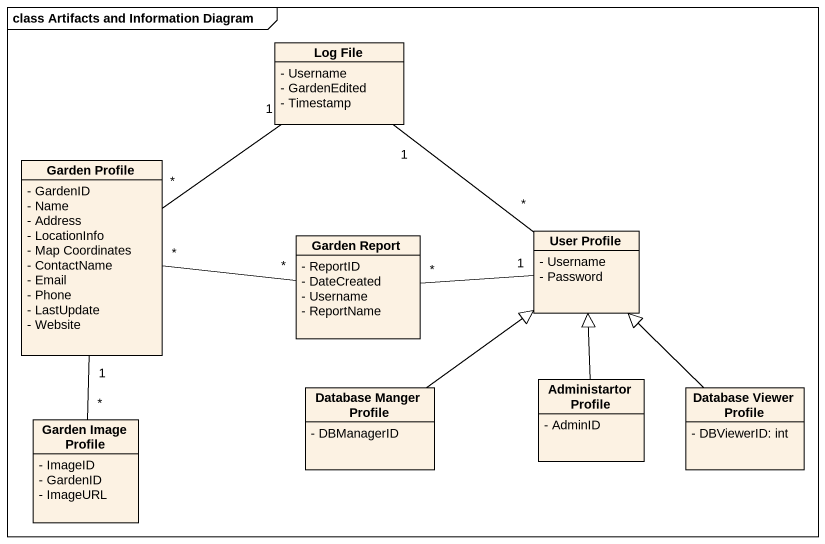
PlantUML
@startuml
mainframe class Artifacts and Information Diagram
hide circle
hide empty members
skinparam classAttributeIconSize 0
class "Log File" as Log_File {
  - Username
  - GardenEdited
  - Timestamp
}
class "Garden Profile" as Garden_Profile {
  - GardenID
  - Name
  - Address
  - LocationInfo
  - Map Coordinates
  - ContactName
  - Email
  - Phone
  - LastUpdate
  - Website
}
class "Garden Report" as Garden_Report {
  - ReportID
  - DateCreated
  - Username
  - ReportName
}
class "User Profile" as User_Profile {
  - Username
  - Password
}
class "Database Manger Profile" as Database_Manger_Profile {
  - DBManagerID
}
class "Administartor Profile" as Administartor_Profile {
  - AdminID
}
class "Database Viewer Profile" as Database_Viewer_Profile {
  - DBViewerID: int
}
class "Garden Image Profile" as Garden_Image_Profile {
  - ImageID
  - GardenID
  - ImageURL
}
Log_File "1" -- "*" User_Profile
Garden_Profile "*" -up- "1" Log_File
Garden_Profile "*" -right- "*" Garden_Report
Garden_Profile "1" -- "*" Garden_Image_Profile
Garden_Report "*" -right- "1" User_Profile
Database_Manger_Profile -up-|> User_Profile
Administartor_Profile -up-|> User_Profile
Database_Viewer_Profile -up-|> User_Profile
@enduml
